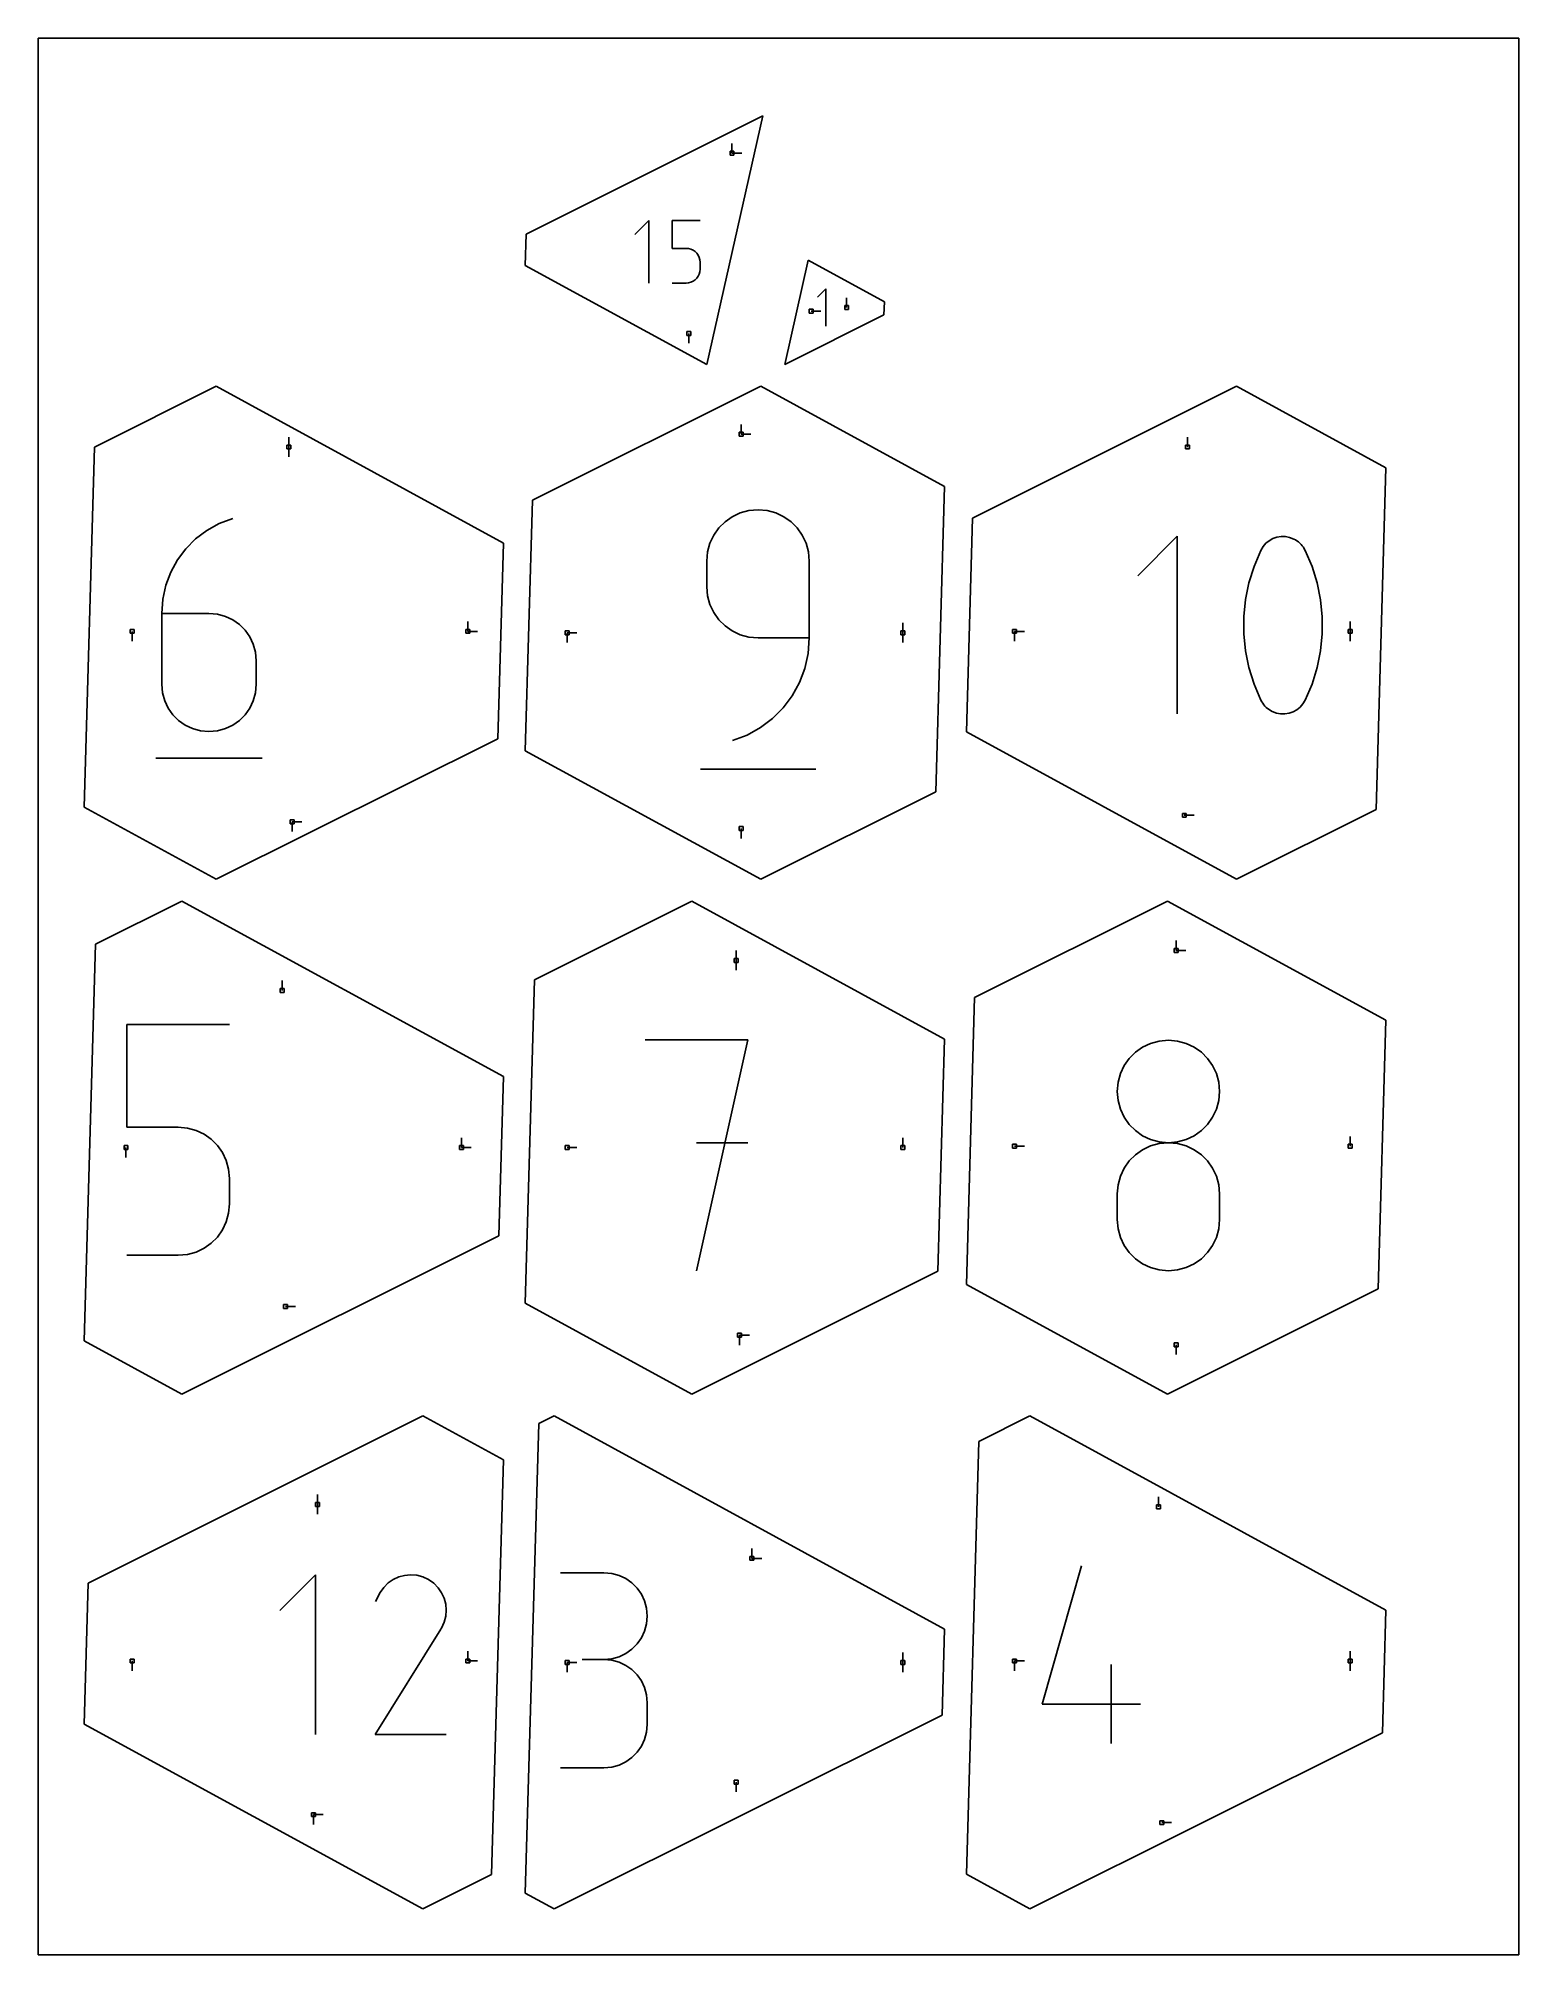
# Model space of a CAD drawing. Extents: x 0 to 8.5, y 0 to 11.
import ezdxf

# ---------------------------------------------------------------- set-up
doc = ezdxf.new("R2010")
doc.units = 0

msp = doc.modelspace()

# ---------------------------------------------------------------- linework, layer by layer
at = {"layer": 'annotation', "color": 1}
for p, q in [((3.982787, 10.340116), (3.982787, 10.396366)), ((3.982787, 10.340116), (3.982787, 10.396366)), ((3.982787, 10.396366), (3.982787, 10.340116)), ((3.982787, 10.340116), (4.039037, 10.340116)), ((3.504806, 9.954761), (3.4248, 9.874733)), ((3.504806, 9.59488), (3.504806, 9.954761)), ((3.63975, 9.794501), (3.63975, 9.954761)), ((3.63975, 9.954761), (3.799582, 9.954761)), ((3.719666, 9.794501), (3.63975, 9.794501)), ((3.734015, 9.793218), (3.719666, 9.794501)), ((3.747527, 9.789519), (3.734015, 9.793218)), ((3.759975, 9.783626), (3.747527, 9.789519)), ((3.77113, 9.775763), (3.759975, 9.783626)), ((3.780767, 9.766152), (3.77113, 9.775763)), ((3.788658, 9.755017), (3.780767, 9.766152)), ((3.794575, 9.742581), (3.788658, 9.755017)), ((3.798292, 9.729067), (3.794575, 9.742581)), ((3.799582, 9.714698), (3.798292, 9.729067)), ((3.799582, 9.674887), (3.799582, 9.714698)), ((3.799582, 9.714698), (3.799582, 9.714698)), ((3.63975, 9.59488), (3.719666, 9.59488)), ((3.719666, 9.59488), (3.734009, 9.59617)), ((3.719666, 9.59488), (3.719666, 9.59488)), ((3.734009, 9.59617), (3.747518, 9.599888)), ((3.747518, 9.599888), (3.759965, 9.605808)), ((3.759965, 9.605808), (3.771121, 9.613703)), ((3.771121, 9.613703), (3.78076, 9.623348)), ((3.78076, 9.623348), (3.788653, 9.634514)), ((3.788653, 9.634514), (3.794573, 9.646978)), ((3.794573, 9.646978), (3.798292, 9.66051)), ((3.798292, 9.66051), (3.799582, 9.674887)), ((4.521016, 9.562663), (4.473131, 9.514764)), ((4.521016, 9.347266), (4.521016, 9.562663)), ((4.641287, 9.455043), (4.641287, 9.511293)), ((4.437455, 9.434036), (4.493705, 9.434036)), ((3.734715, 9.30591), (3.734715, 9.24966)), ((1.438515, 8.654151), (1.438515, 8.710401)), ((1.438515, 8.654151), (1.438515, 8.710401)), ((1.438515, 8.710401), (1.438515, 8.654151)), ((4.035764, 8.728018), (4.035764, 8.784268)), ((4.035764, 8.728018), (4.035764, 8.784268)), ((4.035764, 8.784268), (4.035764, 8.728018)), ((4.035764, 8.728018), (4.092014, 8.728018)), ((6.598826, 8.654151), (6.598826, 8.710401)), ((1.438515, 8.654151), (1.438515, 8.597901)), ((3.984018, 8.254028), (3.942954, 8.224955)), ((4.02983, 8.275829), (3.984018, 8.254028)), ((4.079552, 8.289521), (4.02983, 8.275829)), ((4.132345, 8.294271), (4.079552, 8.289521)), ((4.185248, 8.289521), (4.132345, 8.294271)), ((4.132345, 8.294271), (4.132345, 8.294271)), ((4.235028, 8.275829), (4.185248, 8.289521)), ((4.280857, 8.254028), (4.235028, 8.275829)), ((4.321907, 8.224955), (4.280857, 8.254028)), ((0.96719, 8.174864), (0.902953, 8.126423)), ((1.038567, 8.21416), (0.96719, 8.174864)), ((1.116351, 8.243324), (1.038567, 8.21416)), ((1.116351, 8.243324), (1.116351, 8.243324)), ((3.878425, 8.148328), (3.856636, 8.102444)), ((3.907477, 8.189443), (3.878425, 8.148328)), ((3.942954, 8.224955), (3.907477, 8.189443)), ((4.35735, 8.189443), (4.321907, 8.224955)), ((4.386358, 8.148328), (4.35735, 8.189443)), ((4.408103, 8.102444), (4.386358, 8.148328)), ((6.539621, 8.14143), (6.313099, 7.914844)), ((6.539621, 7.122494), (6.539621, 8.14143)), ((0.846588, 8.069819), (0.798829, 8.006037)), ((0.902953, 8.126423), (0.846588, 8.069819)), ((3.842947, 8.052626), (3.838198, 7.999708)), ((3.856636, 8.102444), (3.842947, 8.052626)), ((4.421757, 8.052626), (4.408103, 8.102444)), ((4.426492, 7.999708), (4.421757, 8.052626)), ((7.019415, 8.060747), (6.980356, 7.968896)), ((7.032568, 8.08262), (7.019415, 8.060747)), ((7.019415, 8.060747), (7.019415, 8.060747)), ((7.04896, 8.10126), (7.032568, 8.08262)), ((7.068049, 8.116486), (7.04896, 8.10126)), ((7.089291, 8.128118), (7.068049, 8.116486)), ((7.112145, 8.135975), (7.089291, 8.128118)), ((7.136066, 8.139878), (7.112145, 8.135975)), ((7.160513, 8.139645), (7.136066, 8.139878)), ((7.184942, 8.135096), (7.160513, 8.139645)), ((7.208812, 8.126052), (7.184942, 8.135096)), ((7.217949, 8.12125), (7.208812, 8.126052)), ((7.208812, 8.126052), (7.208812, 8.126052)), ((7.226718, 8.115735), (7.217949, 8.12125)), ((7.235074, 8.109549), (7.226718, 8.115735)), ((7.242977, 8.102738), (7.235074, 8.109549)), ((7.250382, 8.095343), (7.242977, 8.102738)), ((7.257247, 8.087409), (7.250382, 8.095343)), ((7.263531, 8.07898), (7.257247, 8.087409)), ((7.269189, 8.0701), (7.263531, 8.07898)), ((7.274181, 8.060811), (7.269189, 8.0701)), ((7.313429, 7.96877), (7.274181, 8.060811)), ((7.274181, 8.060811), (7.274181, 8.060811)), ((0.760407, 7.936063), (0.732056, 7.86088)), ((0.798829, 8.006037), (0.760407, 7.936063)), ((3.838198, 7.999708), (3.838198, 7.852427)), ((4.426492, 7.557948), (4.426492, 7.999708)), ((4.426492, 7.999708), (4.426492, 7.999708)), ((6.980356, 7.968896), (6.951061, 7.874381)), ((7.342865, 7.874113), (7.313429, 7.96877)), ((0.732056, 7.86088), (0.714507, 7.781473)), ((3.838198, 7.852427), (3.838198, 7.852427)), ((3.838198, 7.852427), (3.842947, 7.799513)), ((6.951061, 7.874381), (6.931532, 7.777955)), ((7.362489, 7.777593), (7.342865, 7.874113)), ((0.714507, 7.781473), (0.708495, 7.698826)), ((3.842947, 7.799513), (3.856636, 7.749702)), ((3.856636, 7.749702), (3.878425, 7.703829)), ((3.878425, 7.703829), (3.907477, 7.662727)), ((6.931532, 7.777955), (6.921767, 7.680374)), ((7.372301, 7.679964), (7.362489, 7.777593)), ((0.539171, 7.59598), (0.539171, 7.53973)), ((0.708495, 7.698826), (0.708495, 7.292428)), ((0.980016, 7.698826), (0.708495, 7.698826)), ((1.028849, 7.694468), (0.980016, 7.698826)), ((1.0748, 7.6819), (1.028849, 7.694468)), ((1.117103, 7.661878), (1.0748, 7.6819)), ((1.154996, 7.635162), (1.117103, 7.661878)), ((1.187712, 7.60251), (1.154996, 7.635162)), ((1.214489, 7.564678), (1.187712, 7.60251)), ((2.465796, 7.59598), (2.465796, 7.65223)), ((2.465796, 7.59598), (2.465796, 7.65223)), ((2.465796, 7.65223), (2.465796, 7.59598)), ((2.465796, 7.59598), (2.522046, 7.59598)), ((3.907477, 7.662727), (3.942954, 7.627229)), ((3.942954, 7.627229), (3.984018, 7.598169)), ((3.984018, 7.598169), (4.02983, 7.576379)), ((4.963233, 7.587738), (4.963233, 7.643988)), ((4.963233, 7.587738), (4.963233, 7.643988)), ((4.963233, 7.643988), (4.963233, 7.587738)), ((5.605732, 7.59598), (5.661982, 7.59598)), ((5.605732, 7.59598), (5.661982, 7.59598)), ((5.661982, 7.59598), (5.605732, 7.59598)), ((5.605732, 7.59598), (5.605732, 7.53973)), ((6.921767, 7.680374), (6.921767, 7.582389)), ((7.372301, 7.58198), (7.372301, 7.679964)), ((7.532356, 7.59598), (7.532356, 7.65223)), ((7.532356, 7.59598), (7.532356, 7.65223)), ((7.532356, 7.65223), (7.532356, 7.59598)), ((7.532356, 7.59598), (7.532356, 7.53973)), ((1.234561, 7.522425), (1.214489, 7.564678)), ((1.247165, 7.47651), (1.234561, 7.522425)), ((3.036608, 7.587738), (3.092858, 7.587738)), ((3.036608, 7.587738), (3.092858, 7.587738)), ((3.092858, 7.587738), (3.036608, 7.587738)), ((3.036608, 7.587738), (3.036608, 7.531488)), ((4.02983, 7.576379), (4.079552, 7.562695)), ((4.079552, 7.562695), (4.132345, 7.557948)), ((4.132345, 7.557948), (4.426492, 7.557948)), ((4.41998, 7.468638), (4.426492, 7.557948)), ((4.963233, 7.587738), (4.963233, 7.531488)), ((6.921767, 7.582389), (6.931532, 7.484755)), ((6.931532, 7.484755), (6.951061, 7.388226)), ((7.342865, 7.387958), (7.362489, 7.484393)), ((7.362489, 7.484393), (7.372301, 7.58198)), ((1.251536, 7.427689), (1.247165, 7.47651)), ((1.251536, 7.292428), (1.251536, 7.427689)), ((1.251536, 7.427689), (1.251536, 7.427689)), ((4.370273, 7.301499), (4.400974, 7.382795)), ((4.400974, 7.382795), (4.41998, 7.468638)), ((6.951061, 7.388226), (6.980356, 7.293554)), ((7.313429, 7.293429), (7.342865, 7.387958)), ((0.708495, 7.292428), (0.708495, 7.292428)), ((0.708495, 7.292428), (0.712879, 7.243584)), ((1.247165, 7.243584), (1.251536, 7.292428)), ((4.328675, 7.225829), (4.370273, 7.301499)), ((6.980356, 7.293554), (7.019415, 7.201495)), ((7.274181, 7.201559), (7.313429, 7.293429)), ((0.712879, 7.243584), (0.725514, 7.197605)), ((0.725514, 7.197605), (0.745628, 7.15526)), ((0.745628, 7.15526), (0.772445, 7.11732)), ((1.187712, 7.11732), (1.214489, 7.15526)), ((1.214489, 7.15526), (1.234561, 7.197605)), ((1.234561, 7.197605), (1.247165, 7.243584)), ((4.215977, 7.095685), (4.276977, 7.156864)), ((4.276977, 7.156864), (4.328675, 7.225829)), ((7.019415, 7.201495), (7.019415, 7.201495)), ((7.019415, 7.201495), (7.024388, 7.192225)), ((7.024388, 7.192225), (7.030005, 7.183388)), ((7.030005, 7.183388), (7.036241, 7.175012)), ((7.036241, 7.175012), (7.043075, 7.167124)), ((7.043075, 7.167124), (7.050481, 7.15975)), ((7.050481, 7.15975), (7.058436, 7.152917)), ((7.058436, 7.152917), (7.066916, 7.146653)), ((7.225553, 7.146049), (7.244634, 7.161234)), ((7.244634, 7.161234), (7.261026, 7.179797)), ((7.261026, 7.179797), (7.274181, 7.201559)), ((7.274181, 7.201559), (7.274181, 7.201559)), ((0.772445, 7.11732), (0.805193, 7.084552)), ((0.805193, 7.084552), (0.843098, 7.057727)), ((0.843098, 7.057727), (0.885386, 7.037614)), ((1.0748, 7.037614), (1.117103, 7.057727)), ((1.117103, 7.057727), (1.154996, 7.084552)), ((1.154996, 7.084552), (1.187712, 7.11732)), ((4.069264, 7.001), (4.146474, 7.04337)), ((4.146474, 7.04337), (4.215977, 7.095685)), ((7.066916, 7.146653), (7.075898, 7.140983)), ((7.075898, 7.140983), (7.085359, 7.135934)), ((7.085359, 7.135934), (7.085359, 7.135934)), ((7.085359, 7.135934), (7.10904, 7.127082)), ((7.10904, 7.127082), (7.133327, 7.122683)), ((7.133327, 7.122683), (7.157671, 7.12256)), ((7.157671, 7.12256), (7.181523, 7.126533)), ((7.181523, 7.126533), (7.204333, 7.134423)), ((7.204333, 7.134423), (7.225553, 7.146049)), ((0.885386, 7.037614), (0.931283, 7.024982)), ((0.931283, 7.024982), (0.980016, 7.020601)), ((0.980016, 7.020601), (1.028849, 7.024982)), ((0.980016, 7.020601), (0.980016, 7.020601)), ((1.028849, 7.024982), (1.0748, 7.037614)), ((3.985147, 6.969654), (4.069264, 7.001)), ((3.985147, 6.969654), (3.985147, 6.969654)), ((0.674488, 6.86776), (1.28585, 6.86776)), ((3.80144, 6.804077), (4.463749, 6.804077)), ((1.457265, 6.502575), (1.513515, 6.502575)), ((1.457265, 6.502575), (1.513515, 6.502575)), ((1.513515, 6.502575), (1.457265, 6.502575)), ((1.457265, 6.502575), (1.457265, 6.446325)), ((6.580076, 6.540075), (6.636326, 6.540075)), ((4.035764, 6.463942), (4.035764, 6.407692)), ((4.007639, 5.707298), (4.007639, 5.763548)), ((4.007639, 5.707298), (4.007639, 5.763548)), ((4.007639, 5.763548), (4.007639, 5.707298)), ((6.533201, 5.764681), (6.533201, 5.820931)), ((6.533201, 5.764681), (6.533201, 5.820931)), ((6.533201, 5.820931), (6.533201, 5.764681)), ((6.533201, 5.764681), (6.589451, 5.764681)), ((4.007639, 5.707298), (4.007639, 5.651048)), ((1.400642, 5.534696), (1.400642, 5.590946)), ((0.508957, 4.749303), (0.508957, 5.339176)), ((0.508957, 5.339176), (1.097251, 5.339176)), ((4.07311, 5.250726), (3.484069, 5.250726)), ((3.778631, 3.926109), (4.07311, 5.250726)), ((6.299385, 5.179864), (6.263915, 5.144421)), ((6.340446, 5.208895), (6.299385, 5.179864)), ((6.386261, 5.230674), (6.340446, 5.208895)), ((6.435994, 5.244358), (6.386261, 5.230674)), ((6.48881, 5.249107), (6.435994, 5.244358)), ((6.541626, 5.244358), (6.48881, 5.249107)), ((6.48881, 5.249107), (6.48881, 5.249107)), ((6.591359, 5.230674), (6.541626, 5.244358)), ((6.637174, 5.208895), (6.591359, 5.230674)), ((6.678235, 5.179864), (6.637174, 5.208895)), ((6.713705, 5.144421), (6.678235, 5.179864)), ((6.234871, 5.10341), (6.213091, 5.05767)), ((6.263915, 5.144421), (6.234871, 5.10341)), ((6.742749, 5.10341), (6.713705, 5.144421)), ((6.764529, 5.05767), (6.742749, 5.10341)), ((6.199409, 5.008045), (6.194663, 4.955375)), ((6.194663, 4.955375), (6.194663, 4.955375)), ((6.194663, 4.955375), (6.199412, 4.902458)), ((6.213091, 5.05767), (6.199409, 5.008045)), ((6.778211, 5.008045), (6.764529, 5.05767)), ((6.778208, 4.902458), (6.782957, 4.955375)), ((6.782957, 4.955375), (6.778211, 5.008045)), ((6.782957, 4.955375), (6.782957, 4.955375)), ((6.199412, 4.902458), (6.2131, 4.852639)), ((6.2131, 4.852639), (6.23489, 4.806755)), ((6.74273, 4.806755), (6.76452, 4.852639)), ((6.76452, 4.852639), (6.778208, 4.902458)), ((0.803104, 4.749303), (0.508957, 4.749303)), ((0.85592, 4.744582), (0.803104, 4.749303)), ((0.905653, 4.730966), (0.85592, 4.744582)), ((0.951468, 4.709276), (0.905653, 4.730966)), ((6.23489, 4.806755), (6.263942, 4.76564)), ((6.263942, 4.76564), (6.299419, 4.730128)), ((6.299419, 4.730128), (6.340483, 4.701055)), ((6.637137, 4.701055), (6.678201, 4.730128)), ((6.678201, 4.730128), (6.713678, 4.76564)), ((6.713678, 4.76564), (6.74273, 4.806755)), ((0.503328, 4.632643), (0.503328, 4.576393)), ((0.992529, 4.680334), (0.951468, 4.709276)), ((1.027999, 4.64496), (0.992529, 4.680334)), ((1.057043, 4.603976), (1.027999, 4.64496)), ((2.429952, 4.632643), (2.429952, 4.688893)), ((2.429952, 4.632643), (2.429952, 4.688893)), ((2.429952, 4.688893), (2.429952, 4.632643)), ((2.429952, 4.632643), (2.486202, 4.632643)), ((3.036608, 4.632643), (3.092858, 4.632643)), ((4.07311, 4.660854), (3.778631, 4.660854)), ((4.963233, 4.632643), (4.963233, 4.688893)), ((5.605732, 4.640884), (5.661982, 4.640884)), ((6.340446, 4.620573), (6.299385, 4.591504)), ((6.386261, 4.642371), (6.340446, 4.620573)), ((6.340483, 4.701055), (6.386295, 4.679254)), ((6.435994, 4.656063), (6.386261, 4.642371)), ((6.386295, 4.679254), (6.436016, 4.665562)), ((6.48881, 4.660812), (6.435994, 4.656063)), ((6.436016, 4.665562), (6.48881, 4.660812)), ((6.48881, 4.660812), (6.541604, 4.665562)), ((6.541626, 4.656066), (6.48881, 4.660812)), ((6.48881, 4.660812), (6.48881, 4.660812)), ((6.48881, 4.660812), (6.48881, 4.660812)), ((6.541604, 4.665562), (6.591325, 4.679254)), ((6.591359, 4.642381), (6.541626, 4.656066)), ((6.591325, 4.679254), (6.637137, 4.701055)), ((6.637174, 4.620592), (6.591359, 4.642381)), ((6.678235, 4.591531), (6.637174, 4.620592)), ((7.532356, 4.640884), (7.532356, 4.697134)), ((1.078823, 4.558202), (1.057043, 4.603976)), ((1.092505, 4.50846), (1.078823, 4.558202)), ((6.234871, 4.514894), (6.213091, 4.469025)), ((6.263915, 4.555999), (6.234871, 4.514894)), ((6.299385, 4.591504), (6.263915, 4.555999)), ((6.713705, 4.556033), (6.678235, 4.591531)), ((6.742749, 4.514931), (6.713705, 4.556033)), ((6.764529, 4.469058), (6.742749, 4.514931)), ((1.097251, 4.455572), (1.092505, 4.50846)), ((1.097251, 4.309038), (1.097251, 4.455572)), ((1.097251, 4.455572), (1.097251, 4.455572)), ((6.199409, 4.419226), (6.194663, 4.366333)), ((6.213091, 4.469025), (6.199409, 4.419226)), ((6.778211, 4.419248), (6.764529, 4.469058)), ((6.782957, 4.366333), (6.778211, 4.419248)), ((1.092502, 4.256124), (1.097251, 4.309038)), ((6.194663, 4.366333), (6.194663, 4.2198)), ((6.782957, 4.2198), (6.782957, 4.366333)), ((6.782957, 4.366333), (6.782957, 4.366333)), ((1.057024, 4.16044), (1.078814, 4.206313)), ((1.078814, 4.206313), (1.092502, 4.256124)), ((6.194663, 4.2198), (6.194663, 4.2198)), ((6.194663, 4.2198), (6.199412, 4.166911)), ((6.778208, 4.166911), (6.782957, 4.2198)), ((0.951431, 4.054779), (0.992495, 4.08384)), ((0.992495, 4.08384), (1.027972, 4.119338)), ((1.027972, 4.119338), (1.057024, 4.16044)), ((6.199412, 4.166911), (6.2131, 4.117169)), ((6.2131, 4.117169), (6.23489, 4.071395)), ((6.23489, 4.071395), (6.263942, 4.030411)), ((6.713678, 4.030411), (6.74273, 4.071395)), ((6.74273, 4.071395), (6.76452, 4.117169)), ((6.76452, 4.117169), (6.778208, 4.166911)), ((0.508957, 4.014559), (0.803104, 4.014559)), ((0.803104, 4.014559), (0.855898, 4.019306)), ((0.803104, 4.014559), (0.803104, 4.014559)), ((0.855898, 4.019306), (0.90562, 4.03299)), ((0.90562, 4.03299), (0.951431, 4.054779)), ((6.263942, 4.030411), (6.299419, 3.995037)), ((6.299419, 3.995037), (6.340483, 3.966095)), ((6.340483, 3.966095), (6.386295, 3.944405)), ((6.591325, 3.944405), (6.637137, 3.966095)), ((6.637137, 3.966095), (6.678201, 3.995037)), ((6.678201, 3.995037), (6.713678, 4.030411)), ((6.386295, 3.944405), (6.436016, 3.930789)), ((6.436016, 3.930789), (6.48881, 3.926068)), ((6.48881, 3.926068), (6.541604, 3.930789)), ((6.48881, 3.926068), (6.48881, 3.926068)), ((6.541604, 3.930789), (6.591325, 3.944405)), ((1.419837, 3.721163), (1.476087, 3.721163)), ((4.026389, 3.555721), (4.082639, 3.555721)), ((4.026389, 3.555721), (4.082639, 3.555721)), ((4.082639, 3.555721), (4.026389, 3.555721)), ((4.026389, 3.555721), (4.026389, 3.499471)), ((6.533201, 3.500605), (6.533201, 3.444355)), ((1.602649, 2.58425), (1.602649, 2.6405)), ((1.602649, 2.58425), (1.602649, 2.6405)), ((1.602649, 2.6405), (1.602649, 2.58425)), ((1.602649, 2.58425), (1.602649, 2.528)), ((6.431359, 2.571359), (6.431359, 2.627609)), ((4.097149, 2.274851), (4.097149, 2.331101)), ((4.097149, 2.274851), (4.097149, 2.331101)), ((4.097149, 2.331101), (4.097149, 2.274851)), ((4.097149, 2.274851), (4.153399, 2.274851)), ((5.76372, 1.438827), (5.989668, 2.23124)), ((1.590856, 2.180293), (1.386986, 1.976366)), ((1.590856, 1.263251), (1.590856, 2.180293)), ((1.983326, 2.108415), (1.962104, 2.078322)), ((2.008787, 2.133535), (1.983326, 2.108415)), ((2.037714, 2.153482), (2.008787, 2.133535)), ((2.069332, 2.168055), (2.037714, 2.153482)), ((2.102865, 2.177051), (2.069332, 2.168055)), ((2.137542, 2.180271), (2.102865, 2.177051)), ((2.172585, 2.177513), (2.137542, 2.180271)), ((2.207223, 2.168575), (2.172585, 2.177513)), ((2.240679, 2.153257), (2.207223, 2.168575)), ((2.270602, 2.132008), (2.240679, 2.153257)), ((2.240679, 2.153257), (2.240679, 2.153257)), ((2.295621, 2.106511), (2.270602, 2.132008)), ((2.315514, 2.077545), (2.295621, 2.106511)), ((3.247961, 2.192437), (2.999067, 2.192437)), ((3.292725, 2.188419), (3.247961, 2.192437)), ((3.334846, 2.17684), (3.292725, 2.188419)), ((3.373625, 2.158412), (3.334846, 2.17684)), ((3.408359, 2.133847), (3.373625, 2.158412)), ((3.438349, 2.103858), (3.408359, 2.133847)), ((3.462894, 2.069156), (3.438349, 2.103858)), ((1.962104, 2.078322), (1.935363, 2.027024)), ((2.330057, 2.045892), (2.315514, 2.077545)), ((2.339029, 2.012335), (2.330057, 2.045892)), ((2.342206, 1.977653), (2.339029, 2.012335)), ((3.481294, 2.030453), (3.462894, 2.069156)), ((3.492847, 1.988462), (3.481294, 2.030453)), ((3.496854, 1.943895), (3.492847, 1.988462)), ((2.311578, 1.86966), (2.312009, 1.870222)), ((2.312009, 1.870222), (2.312425, 1.870792)), ((2.312425, 1.870792), (2.312828, 1.871378)), ((2.312828, 1.871378), (2.313221, 1.871982)), ((2.313221, 1.871982), (2.313607, 1.872609)), ((2.313607, 1.872609), (2.313989, 1.873265)), ((2.313989, 1.873265), (2.314369, 1.873955)), ((2.314369, 1.873955), (2.314751, 1.874682)), ((2.314751, 1.874682), (2.33029, 1.908045)), ((2.314751, 1.874682), (2.314751, 1.874682)), ((2.33029, 1.908045), (2.339368, 1.94263)), ((2.339368, 1.94263), (2.342206, 1.977653)), ((3.481294, 1.856965), (3.492847, 1.899119)), ((3.492847, 1.899119), (3.496854, 1.943895)), ((3.496854, 1.943895), (3.496854, 1.943895)), ((1.934787, 1.263243), (2.311128, 1.869103)), ((2.311128, 1.869103), (2.311578, 1.86966)), ((2.311128, 1.869103), (2.311128, 1.869103)), ((3.408359, 1.753302), (3.438349, 1.78335)), ((3.438349, 1.78335), (3.462894, 1.81814)), ((3.462894, 1.81814), (3.481294, 1.856965)), ((0.539171, 1.685789), (0.539171, 1.629539)), ((2.465796, 1.685789), (2.465796, 1.742039)), ((2.465796, 1.685789), (2.465796, 1.742039)), ((2.465796, 1.742039), (2.465796, 1.685789)), ((2.465796, 1.685789), (2.522046, 1.685789)), ((3.036608, 1.677548), (3.092858, 1.677548)), ((3.036608, 1.677548), (3.092858, 1.677548)), ((3.092858, 1.677548), (3.036608, 1.677548)), ((3.036608, 1.677548), (3.036608, 1.621298)), ((3.247961, 1.69465), (3.123338, 1.69465)), ((3.123338, 1.69465), (3.247961, 1.69465)), ((3.247961, 1.69465), (3.292725, 1.698669)), ((3.292725, 1.690632), (3.247961, 1.69465)), ((3.247961, 1.69465), (3.247961, 1.69465)), ((3.292725, 1.698669), (3.334846, 1.710255)), ((3.334846, 1.679053), (3.292725, 1.690632)), ((3.334846, 1.710255), (3.373625, 1.728701)), ((3.373625, 1.660625), (3.334846, 1.679053)), ((3.373625, 1.728701), (3.408359, 1.753302)), ((3.408359, 1.63606), (3.373625, 1.660625)), ((4.963233, 1.677548), (4.963233, 1.733798)), ((4.963233, 1.677548), (4.963233, 1.733798)), ((4.963233, 1.733798), (4.963233, 1.677548)), ((4.963233, 1.677548), (4.963233, 1.621298)), ((5.605732, 1.685789), (5.661982, 1.685789)), ((5.605732, 1.685789), (5.661982, 1.685789)), ((5.661982, 1.685789), (5.605732, 1.685789)), ((5.605732, 1.685789), (5.605732, 1.629539)), ((6.159895, 1.212304), (6.159895, 1.664838)), ((7.532356, 1.685789), (7.532356, 1.742039)), ((7.532356, 1.685789), (7.532356, 1.742039)), ((7.532356, 1.742039), (7.532356, 1.685789)), ((7.532356, 1.685789), (7.532356, 1.629539)), ((3.438349, 1.60607), (3.408359, 1.63606)), ((3.462894, 1.571368), (3.438349, 1.60607)), ((3.481294, 1.532666), (3.462894, 1.571368)), ((3.492847, 1.490675), (3.481294, 1.532666)), ((3.496854, 1.446108), (3.492847, 1.490675)), ((3.496854, 1.321485), (3.496854, 1.446108)), ((3.496854, 1.446108), (3.496854, 1.446108)), ((6.329483, 1.438827), (5.76372, 1.438827)), ((3.492847, 1.2769), (3.496854, 1.321485)), ((2.342068, 1.263243), (1.934787, 1.263243)), ((3.462894, 1.196194), (3.481294, 1.234899)), ((3.481294, 1.234899), (3.492847, 1.2769)), ((3.334846, 1.088532), (3.373625, 1.106953)), ((3.373625, 1.106953), (3.408359, 1.13151)), ((3.408359, 1.13151), (3.438349, 1.161494)), ((3.438349, 1.161494), (3.462894, 1.196194)), ((2.999067, 1.072943), (3.247961, 1.072943)), ((3.247961, 1.072943), (3.292725, 1.076959)), ((3.247961, 1.072943), (3.247961, 1.072943)), ((3.292725, 1.076959), (3.334846, 1.088532)), ((4.007489, 0.990594), (4.007489, 0.934344)), ((1.579465, 0.803865), (1.635715, 0.803865)), ((1.579465, 0.803865), (1.635715, 0.803865)), ((1.635715, 0.803865), (1.579465, 0.803865)), ((1.579465, 0.803865), (1.579465, 0.747615)), ((6.450554, 0.757826), (6.506804, 0.757826))]:
    msp.add_line(p, q, dxfattribs=at)
at = {"layer": 'boundary', "color": 5}
for p, q in [((4.160912, 10.555741), (2.800955, 9.876687)), ((3.83784, 9.127785), (4.160912, 10.555741)), ((2.800955, 9.876687), (2.79578, 9.696375)), ((2.79578, 9.696375), (3.83784, 9.127785)), ((4.421269, 9.726051), (4.285912, 9.127785)), ((4.857856, 9.48783), (4.421269, 9.726051)), ((4.855688, 9.412286), (4.857856, 9.48783)), ((4.285912, 9.127785), (4.855688, 9.412286)), ((1.021938, 9.002785), (0.321798, 8.653191)), ((2.67078, 8.10311), (1.021938, 9.002785)), ((4.148154, 9.002785), (2.837037, 8.348118)), ((5.204061, 8.42664), (4.148154, 9.002785)), ((6.87908, 9.002785), (5.364304, 8.246427)), ((7.737341, 8.534483), (6.87908, 9.002785)), ((0.321798, 8.653191), (0.2625, 6.587071)), ((7.68105, 6.57313), (7.737341, 8.534483)), ((5.153783, 6.674821), (5.204061, 8.42664)), ((2.837037, 8.348118), (2.79578, 6.9106)), ((5.364304, 8.246427), (5.329061, 7.018444)), ((2.638544, 6.979894), (2.67078, 8.10311)), ((1.021938, 6.17269), (2.638544, 6.979894)), ((5.329061, 7.018444), (6.87908, 6.17269)), ((2.79578, 6.9106), (4.148154, 6.17269)), ((4.148154, 6.17269), (5.153783, 6.674821)), ((0.2625, 6.587071), (1.021938, 6.17269)), ((6.87908, 6.17269), (7.68105, 6.57313)), ((0.824293, 6.04769), (0.327811, 5.799787)), ((2.67078, 5.040172), (0.824293, 6.04769)), ((3.752864, 6.04769), (2.849064, 5.596405)), ((5.204061, 5.255858), (3.752864, 6.04769)), ((6.483789, 6.04769), (5.376331, 5.494714)), ((7.737341, 5.363701), (6.483789, 6.04769)), ((0.327811, 5.799787), (0.2625, 3.524132)), ((2.849064, 5.596405), (2.79578, 3.739819)), ((5.376331, 5.494714), (5.329061, 3.847662)), ((7.693077, 3.821417), (7.737341, 5.363701)), ((5.165811, 3.923108), (5.204061, 5.255858)), ((2.644558, 4.12649), (2.67078, 5.040172)), ((0.824293, 3.217595), (2.644558, 4.12649)), ((3.752864, 3.217595), (5.165811, 3.923108)), ((5.329061, 3.847662), (6.483789, 3.217595)), ((6.483789, 3.217595), (7.693077, 3.821417)), ((2.79578, 3.739819), (3.752864, 3.217595)), ((0.2625, 3.524132), (0.824293, 3.217595)), ((2.20781, 3.092595), (0.285716, 2.132855)), ((2.67078, 2.839979), (2.20781, 3.092595)), ((2.962283, 3.092595), (2.873119, 3.048074)), ((5.204061, 1.86939), (2.962283, 3.092595)), ((5.693209, 3.092595), (5.400386, 2.946383)), ((7.737341, 1.977233), (5.693209, 3.092595)), ((2.873119, 3.048074), (2.79578, 0.353351)), ((5.400386, 2.946383), (5.329061, 0.461194)), ((2.602462, 0.459558), (2.67078, 2.839979)), ((0.285716, 2.132855), (0.2625, 1.32394)), ((7.717132, 1.273086), (7.737341, 1.977233)), ((5.189865, 1.374777), (5.204061, 1.86939)), ((0.2625, 1.32394), (2.20781, 0.2625)), ((2.962283, 0.2625), (5.189865, 1.374777)), ((5.693209, 0.2625), (7.717132, 1.273086)), ((2.20781, 0.2625), (2.602462, 0.459558)), ((5.329061, 0.461194), (5.693209, 0.2625)), ((2.79578, 0.353351), (2.962283, 0.2625))]:
    msp.add_line(p, q, dxfattribs=at)
at = {"layer": 'frame', "color": 5}
for p, q in [((8.5, 11), (0, 11)), ((0, 11), (0, 0)), ((8.5, 0), (8.5, 11)), ((0, 0), (8.5, 0))]:
    msp.add_line(p, q, dxfattribs=at)
at = {"layer": 'hole', "color": 5}
for p, q in [((3.994037, 10.351366), (3.971537, 10.351366)), ((3.971537, 10.351366), (3.971537, 10.328866)), ((3.994037, 10.328866), (3.994037, 10.351366)), ((3.971537, 10.328866), (3.994037, 10.328866)), ((4.652537, 9.466293), (4.630037, 9.466293)), ((4.630037, 9.466293), (4.630037, 9.443793)), ((4.652537, 9.443793), (4.652537, 9.466293)), ((4.448705, 9.445286), (4.426205, 9.445286)), ((4.426205, 9.445286), (4.426205, 9.422786)), ((4.426205, 9.422786), (4.448705, 9.422786)), ((4.448705, 9.422786), (4.448705, 9.445286)), ((4.630037, 9.443793), (4.652537, 9.443793)), ((3.745965, 9.31716), (3.723465, 9.31716)), ((3.723465, 9.31716), (3.723465, 9.29466)), ((3.723465, 9.29466), (3.745965, 9.29466)), ((3.745965, 9.29466), (3.745965, 9.31716)), ((4.047014, 8.739268), (4.024514, 8.739268)), ((4.024514, 8.739268), (4.024514, 8.716768)), ((4.024514, 8.716768), (4.047014, 8.716768)), ((4.047014, 8.716768), (4.047014, 8.739268)), ((1.449765, 8.665401), (1.427265, 8.665401)), ((1.427265, 8.665401), (1.427265, 8.642901)), ((1.427265, 8.642901), (1.449765, 8.642901)), ((1.449765, 8.642901), (1.449765, 8.665401)), ((6.610076, 8.665401), (6.587576, 8.665401)), ((6.587576, 8.665401), (6.587576, 8.642901)), ((6.587576, 8.642901), (6.610076, 8.642901)), ((6.610076, 8.642901), (6.610076, 8.665401)), ((0.550421, 7.60723), (0.527921, 7.60723)), ((0.527921, 7.60723), (0.527921, 7.58473)), ((0.550421, 7.58473), (0.550421, 7.60723)), ((2.477046, 7.60723), (2.454546, 7.60723)), ((2.454546, 7.60723), (2.454546, 7.58473)), ((2.477046, 7.58473), (2.477046, 7.60723)), ((3.047858, 7.598988), (3.025358, 7.598988)), ((3.025358, 7.598988), (3.025358, 7.576488)), ((3.047858, 7.576488), (3.047858, 7.598988)), ((4.974483, 7.598988), (4.951983, 7.598988)), ((4.951983, 7.598988), (4.951983, 7.576488)), ((4.974483, 7.576488), (4.974483, 7.598988)), ((5.616982, 7.60723), (5.594482, 7.60723)), ((5.594482, 7.60723), (5.594482, 7.58473)), ((5.616982, 7.58473), (5.616982, 7.60723)), ((7.543606, 7.60723), (7.521106, 7.60723)), ((7.521106, 7.60723), (7.521106, 7.58473)), ((7.543606, 7.58473), (7.543606, 7.60723)), ((0.527921, 7.58473), (0.550421, 7.58473)), ((2.454546, 7.58473), (2.477046, 7.58473)), ((3.025358, 7.576488), (3.047858, 7.576488)), ((4.951983, 7.576488), (4.974483, 7.576488)), ((5.594482, 7.58473), (5.616982, 7.58473)), ((7.521106, 7.58473), (7.543606, 7.58473)), ((1.468515, 6.513825), (1.446015, 6.513825)), ((1.446015, 6.513825), (1.446015, 6.491325)), ((1.446015, 6.491325), (1.468515, 6.491325)), ((1.468515, 6.491325), (1.468515, 6.513825)), ((6.591326, 6.551325), (6.568826, 6.551325)), ((6.568826, 6.551325), (6.568826, 6.528825)), ((6.568826, 6.528825), (6.591326, 6.528825)), ((6.591326, 6.528825), (6.591326, 6.551325)), ((4.047014, 6.475192), (4.024514, 6.475192)), ((4.024514, 6.475192), (4.024514, 6.452692)), ((4.024514, 6.452692), (4.047014, 6.452692)), ((4.047014, 6.452692), (4.047014, 6.475192)), ((6.544451, 5.775931), (6.521951, 5.775931)), ((6.521951, 5.775931), (6.521951, 5.753431)), ((6.521951, 5.753431), (6.544451, 5.753431)), ((6.544451, 5.753431), (6.544451, 5.775931)), ((4.018889, 5.718548), (3.996389, 5.718548)), ((3.996389, 5.718548), (3.996389, 5.696048)), ((3.996389, 5.696048), (4.018889, 5.696048)), ((4.018889, 5.696048), (4.018889, 5.718548)), ((1.411892, 5.545946), (1.389392, 5.545946)), ((1.389392, 5.545946), (1.389392, 5.523446)), ((1.389392, 5.523446), (1.411892, 5.523446)), ((1.411892, 5.523446), (1.411892, 5.545946)), ((0.514578, 4.643893), (0.492078, 4.643893)), ((0.492078, 4.643893), (0.492078, 4.621393)), ((0.492078, 4.621393), (0.514578, 4.621393)), ((0.514578, 4.621393), (0.514578, 4.643893)), ((2.441202, 4.643893), (2.418702, 4.643893)), ((2.418702, 4.643893), (2.418702, 4.621393)), ((2.418702, 4.621393), (2.441202, 4.621393)), ((2.441202, 4.621393), (2.441202, 4.643893)), ((3.047858, 4.643893), (3.025358, 4.643893)), ((3.025358, 4.643893), (3.025358, 4.621393)), ((3.025358, 4.621393), (3.047858, 4.621393)), ((3.047858, 4.621393), (3.047858, 4.643893)), ((4.974483, 4.643893), (4.951983, 4.643893)), ((4.951983, 4.643893), (4.951983, 4.621393)), ((4.951983, 4.621393), (4.974483, 4.621393)), ((4.974483, 4.621393), (4.974483, 4.643893)), ((5.616982, 4.652134), (5.594482, 4.652134)), ((5.594482, 4.652134), (5.594482, 4.629634)), ((5.594482, 4.629634), (5.616982, 4.629634)), ((5.616982, 4.629634), (5.616982, 4.652134)), ((7.543606, 4.652134), (7.521106, 4.652134)), ((7.521106, 4.652134), (7.521106, 4.629634)), ((7.521106, 4.629634), (7.543606, 4.629634)), ((7.543606, 4.629634), (7.543606, 4.652134)), ((1.431087, 3.732413), (1.408587, 3.732413)), ((1.408587, 3.732413), (1.408587, 3.709913)), ((1.408587, 3.709913), (1.431087, 3.709913)), ((1.431087, 3.709913), (1.431087, 3.732413)), ((4.037639, 3.566971), (4.015139, 3.566971)), ((4.015139, 3.566971), (4.015139, 3.544471)), ((4.015139, 3.544471), (4.037639, 3.544471)), ((4.037639, 3.544471), (4.037639, 3.566971)), ((6.544451, 3.511855), (6.521951, 3.511855)), ((6.521951, 3.511855), (6.521951, 3.489355)), ((6.521951, 3.489355), (6.544451, 3.489355)), ((6.544451, 3.489355), (6.544451, 3.511855)), ((1.613899, 2.5955), (1.591399, 2.5955)), ((1.591399, 2.5955), (1.591399, 2.573)), ((1.591399, 2.573), (1.613899, 2.573)), ((1.613899, 2.573), (1.613899, 2.5955)), ((6.442609, 2.582609), (6.420109, 2.582609)), ((6.420109, 2.582609), (6.420109, 2.560109)), ((6.420109, 2.560109), (6.442609, 2.560109)), ((6.442609, 2.560109), (6.442609, 2.582609)), ((4.108399, 2.286101), (4.085899, 2.286101)), ((4.085899, 2.286101), (4.085899, 2.263601)), ((4.085899, 2.263601), (4.108399, 2.263601)), ((4.108399, 2.263601), (4.108399, 2.286101)), ((0.550421, 1.697039), (0.527921, 1.697039)), ((0.527921, 1.697039), (0.527921, 1.674539)), ((0.527921, 1.674539), (0.550421, 1.674539)), ((0.550421, 1.674539), (0.550421, 1.697039)), ((2.477046, 1.697039), (2.454546, 1.697039)), ((2.454546, 1.697039), (2.454546, 1.674539)), ((2.454546, 1.674539), (2.477046, 1.674539)), ((2.477046, 1.674539), (2.477046, 1.697039)), ((3.047858, 1.688798), (3.025358, 1.688798)), ((3.025358, 1.688798), (3.025358, 1.666298)), ((3.025358, 1.666298), (3.047858, 1.666298)), ((3.047858, 1.666298), (3.047858, 1.688798)), ((4.974483, 1.688798), (4.951983, 1.688798)), ((4.951983, 1.688798), (4.951983, 1.666298)), ((4.951983, 1.666298), (4.974483, 1.666298)), ((4.974483, 1.666298), (4.974483, 1.688798)), ((5.616982, 1.697039), (5.594482, 1.697039)), ((5.594482, 1.697039), (5.594482, 1.674539)), ((5.594482, 1.674539), (5.616982, 1.674539)), ((5.616982, 1.674539), (5.616982, 1.697039)), ((7.543606, 1.697039), (7.521106, 1.697039)), ((7.521106, 1.697039), (7.521106, 1.674539)), ((7.521106, 1.674539), (7.543606, 1.674539)), ((7.543606, 1.674539), (7.543606, 1.697039)), ((4.018739, 1.001844), (3.996239, 1.001844)), ((3.996239, 1.001844), (3.996239, 0.979344)), ((4.018739, 0.979344), (4.018739, 1.001844)), ((3.996239, 0.979344), (4.018739, 0.979344)), ((1.590715, 0.815115), (1.568215, 0.815115)), ((1.568215, 0.815115), (1.568215, 0.792615)), ((1.568215, 0.792615), (1.590715, 0.792615)), ((1.590715, 0.792615), (1.590715, 0.815115)), ((6.461804, 0.769076), (6.439304, 0.769076)), ((6.439304, 0.769076), (6.439304, 0.746576)), ((6.439304, 0.746576), (6.461804, 0.746576)), ((6.461804, 0.746576), (6.461804, 0.769076))]:
    msp.add_line(p, q, dxfattribs=at)

doc.saveas('drawing.dxf')
